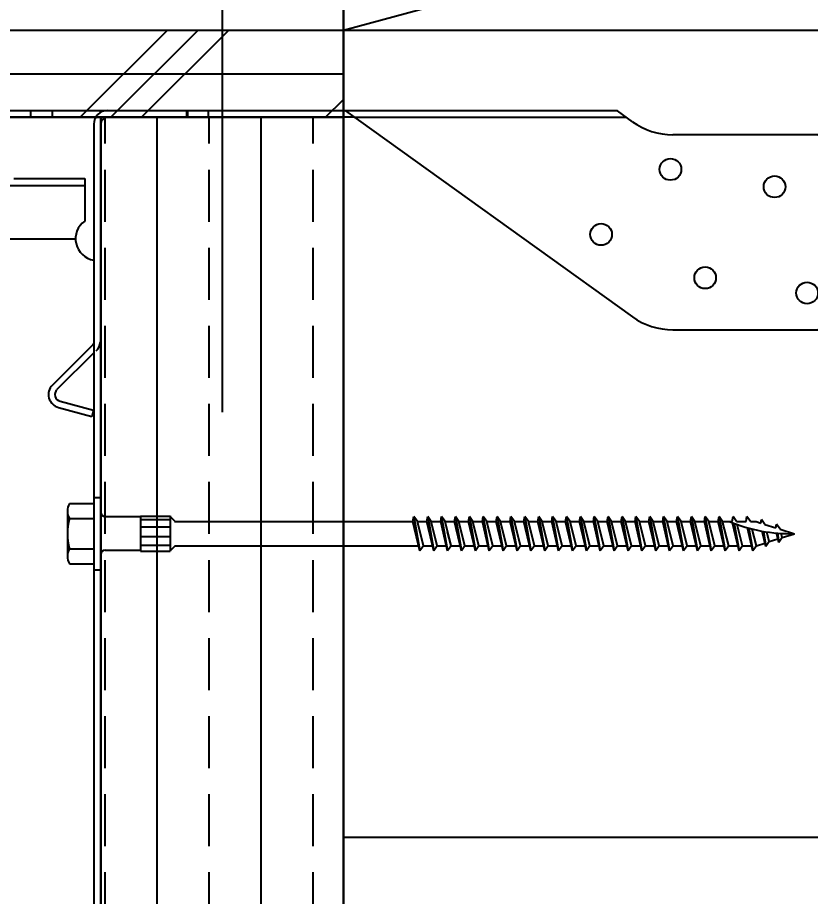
# Model space of a CAD drawing. Header units: inches. Extents: x -2661 to 42767, y -1222 to 9099.
# Drawn here: x -155.01 to -149.29, y 3470.14 to 3476.47 of the extents above; entities that cross this region are included whole.
import ezdxf
from ezdxf import colors
from ezdxf.entities.mleader import LeaderData, LeaderLine
from ezdxf.math import Vec2, Vec3

# ---------------------------------------------------------------- set-up
doc = ezdxf.new("R2010")
doc.units = ezdxf.units.IN
doc.header["$LTSCALE"] = 12
doc.header["$MEASUREMENT"] = 0
doc.linetypes.add('HIDDEN', pattern=[0.375, 0.25, -0.125])
doc.layers.get('0').update_dxf_attribs({"linetype": 'CONTINUOUS'})
for name, color, linetype in [('S-ANNO-NOTE', 4, 'CONTINUOUS'), ('S-FASTENERS', 2, 'CONTINUOUS'), ('S-NAIL', 2, 'CONTINUOUS'), ('S-SIMPSON', 2, 'CONTINUOUS'), ('S-WOOD', 3, 'CONTINUOUS')]:
    doc.layers.add(name, color=color, linetype=linetype)
doc.styles.add('Arial', font='arial.ttf', dxfattribs={"width": 0.85})

# ---------------------------------------------------------------- blocks, each defined once
blk = doc.blocks.new('*U1292')
at = {"color": 3}
blk.add_line((0.1953, 0.25), (-0.1953, 0.25), dxfattribs=at)
blk.add_line((0, 0.25), (0, -2.75))
blk = doc.blocks.new('IUS181-1188-r')
for p, q in [((0.05, 0.05), (0.625, 0.05)), ((0.05, 0), (0.625, 0)), ((0.625, 0.05), (0.625, 0)), ((-0.05, -0.05), (-0.05, -9.9644)), ((0, -0.05), (0, -9.893)), ((-0.625, -0.4408), (-0.1151, -0.4408)), ((-0.1151, -0.4408), (-0.1151, -0.7473)), ((-0.675, -0.4908), (-0.1151, -0.4908)), ((-0.875, -0.875), (-0.1814, -0.875))]:
    blk.add_line(p, q)
at = {"linetype": 'Continuous'}
for p, q in [((-0.0595, -1.6414), (-0.3478, -1.9298)), ((-0.05, -1.697), (-0.3153, -1.9623)), ((-0.2929, -2.046), (-0.0514, -2.1107)), ((-0.3048, -2.0904), (-0.0633, -2.1551)), ((-0.0514, -2.1107), (-0.0633, -2.1551))]:
    blk.add_line(p, q, dxfattribs=at)
for centre, radius, start, end in [((0.05, -0.05), 0.1, 90, 180), ((0.05, -0.05), 0.05, 90, 180), ((-0.0251, -0.875), 0.1562, 125.16969, 260.83192)]:
    blk.add_arc(centre, radius, start, end)
for centre, radius, start, end in [((-0.092, -1.6089), 0.046, 315, 335.92939), ((-0.1147, -1.6025), 0.1148, 315.16522, 351.56344), ((-0.28, -1.9977), 0.096, 135, 255), ((-0.28, -1.9977), 0.05, 135, 255)]:
    blk.add_arc(centre, radius, start, end, dxfattribs=at)
blk = doc.blocks.new('*U1291')
at = {"layer": 'S-WOOD'}
h = blk.add_hatch(dxfattribs=at)
h.set_pattern_fill('ANSI33', color=1, scale=3, angle=45, style=0)
h.set_pattern_definition([(90, (0.25, -8.375), (-0.75, 1e-16), []), (90, (0.625, -8), (-0.75, 1e-16), [0.375, -0.1875])])
h.paths.add_polyline_path([(1.75, -11.875), (0, -11.875), (0, 0), (1.75, 0)])
at = {"color": 4}
blk.add_lwpolyline([(0, 0), (1.75, 0), (1.75, -11.875), (0, -11.875)], close=True, dxfattribs=at)
blk.add_lwpolyline([(1.75, -11.875), (0, -11.875), (0, 0), (1.75, 0)], close=True)
blk = doc.blocks.new('*U514')
at = {"color": 0}
blk.add_line((0, 1.5), (5.5, 0), dxfattribs=at)
blk.add_lwpolyline([(0, 1.5), (0, 0), (5.5, 0), (5.5, 1.5)], close=True)
blk = doc.blocks.new('*U517')
at = {"color": 0}
blk.add_line((0, 1.5), (5.5, 0), dxfattribs=at)
blk.add_lwpolyline([(0, 1.5), (0, 0), (5.5, 0), (5.5, 1.5)], close=True)
blk = doc.blocks.new('H2A-l')
for p, q in [((-0.5156, 10.4375), (-0.7031, 10.25)), ((0.5156, 10.4375), (-0.5156, 10.4375)), ((0.7031, 10.25), (0.5156, 10.4375)), ((-0.7031, 10.25), (-0.7031, 9.2046)), ((0.7031, 9.2046), (0.7031, 10.25)), ((-0.7968, 8.9131), (-0.8741, 8.8054)), ((-0.8741, 6.845), (0.6094, 8.9131)), ((-0.8741, 8.8054), (-0.8741, 1.6321)), ((-0.8281, 6.9091), (-0.8281, 3.5284)), ((-0.8281, 5.8592), (-0.8741, 5.8592)), ((-0.8281, 5.7032), (-0.8741, 5.7032)), ((-0.8281, 4.7342), (-0.8741, 4.7342)), ((-0.8281, 4.5782), (-0.8741, 4.5782)), ((0.6094, 1.5244), (-0.8741, 3.5925)), ((-0.8741, 1.6321), (-0.7968, 1.5244)), ((-0.7031, 1.2329), (-0.7031, 0.1875)), ((0.7031, 0.1875), (0.7031, 1.2329)), ((-0.5156, 0), (-0.7031, 0.1875)), ((0.5156, 0), (0.7031, 0.1875)), ((-0.5156, 0), (0.5156, 0))]:
    blk.add_line(p, q)
at = {"linetype": 'HIDDEN'}
for p, q in [((-0.8281, 6.9091), (-0.8281, 8.8695)), ((-0.8281, 3.5284), (-0.8281, 1.568))]:
    blk.add_line(p, q, dxfattribs=at)
for centre in [(0.4375, 10.1719), (-0.3281, 9.9375), (0.3281, 9.4375), (-0.4531, 9.1875), (0.0156, 8.6875), (0.0156, 1.75), (-0.4531, 1.25), (0.3281, 1), (-0.3281, 0.5), (0.4375, 0.2656)]:
    blk.add_circle(centre, 0.078)
for centre, start, end in [((-1.2031, 9.2046), 324.34726, 0), ((0.2031, 9.2046), 324.34726, 0), ((-1.2031, 1.2329), 0, 35.65274), ((0.2031, 1.2329), 360, 35.65274)]:
    blk.add_arc(centre, 0.5, start, end)
blk = doc.blocks.new('SDS.25X5-f')
at = {"layer": 'S-SIMPSON'}
for p, q in [((-0.2165, 0.2244), (-0.2165, 0.05)), ((0.1624, 0.24), (-0.1624, 0.24)), ((-0.1083, 0.2244), (-0.1083, 0.05)), ((0.1083, 0.2244), (0.1083, 0.05)), ((0.2165, 0.2244), (0.2165, 0.05)), ((0.26, 0.05), (-0.26, 0.05)), ((-0.26, 0.05), (-0.26, 0)), ((0.26, 0), (-0.26, 0)), ((0.26, 0.05), (0.26, 0)), ((-0.1259, -0.286), (-0.1259, -0.5)), ((0.1259, -0.286), (-0.1259, -0.286)), ((-0.0823, -0.286), (-0.0823, -0.5)), ((-0.0192, -0.286), (-0.0192, -0.5)), ((0.0494, -0.286), (0.0494, -0.5)), ((0.1018, -0.286), (0.1018, -0.5)), ((0.1259, -0.286), (0.1259, -0.5)), ((0.1276, -0.5), (-0.1242, -0.5)), ((-0.087, -0.536), (-0.123, -0.5)), ((0.123, -0.5), (0.087, -0.536)), ((-0.087, -0.536), (-0.087, -2.2912)), ((0.087, -0.5316), (0.087, -2.25)), ((0.087, -0.5316), (0.087, -2.25)), ((-0.087, -0.5749), (-0.087, -2.2912)), ((0.087, -2.1816), (0.087, -2.25)), ((0.087, -2.1816), (0.087, -2.25)), ((-0.087, -2.2249), (-0.087, -2.2912)), ((-0.087, -2.2249), (-0.087, -2.2912)), ((-0.087, -2.2249), (-0.087, -2.2912))]:
    blk.add_line(p, q, dxfattribs=at)
at = {"layer": 'S-SIMPSON', "color": 1}
for p, q in [((-0.123, -2.2997), (0.087, -2.25)), ((-0.123, -2.2997), (0.087, -2.25)), ((-0.123, -2.2997), (0.087, -2.25)), ((0.123, -2.2563), (-0.123, -2.2997)), ((0.123, -2.2563), (-0.123, -2.2997)), ((0.123, -2.2563), (-0.123, -2.2997)), ((0.087, -2.25), (0.123, -2.2563)), ((0.087, -2.25), (0.123, -2.2563)), ((0.087, -2.25), (0.123, -2.2563)), ((0.087, -2.2816), (0.123, -2.2563)), ((0.087, -2.2816), (0.123, -2.2563)), ((0.087, -2.2816), (0.123, -2.2563)), ((-0.087, -2.3249), (-0.123, -2.2997)), ((-0.087, -2.3249), (-0.123, -2.2997)), ((-0.087, -2.3249), (-0.123, -2.2997)), ((-0.087, -2.3249), (0.087, -2.2816)), ((-0.087, -2.3249), (0.087, -2.2816)), ((-0.087, -2.3249), (0.087, -2.2816)), ((-0.087, -2.3249), (-0.087, -2.3912)), ((-0.087, -2.3249), (-0.087, -2.3912)), ((-0.087, -2.3249), (-0.087, -2.3912)), ((-0.087, -2.3249), (-0.087, -2.3912)), ((-0.087, -2.3249), (-0.087, -2.3912)), ((-0.087, -2.3249), (-0.087, -2.3912)), ((0.087, -2.2816), (0.087, -2.35)), ((0.087, -2.2816), (0.087, -2.35)), ((0.087, -2.2816), (0.087, -2.35)), ((0.087, -2.2816), (0.087, -2.35)), ((0.087, -2.2816), (0.087, -2.35)), ((0.087, -2.2816), (0.087, -2.35)), ((-0.123, -2.3997), (0.087, -2.35)), ((-0.123, -2.3997), (0.087, -2.35)), ((-0.123, -2.3997), (0.087, -2.35)), ((-0.123, -2.3997), (0.087, -2.35)), ((0.123, -2.3563), (-0.123, -2.3997)), ((0.123, -2.3563), (-0.123, -2.3997)), ((0.123, -2.3563), (-0.123, -2.3997)), ((0.123, -2.3563), (-0.123, -2.3997)), ((-0.087, -2.4249), (-0.123, -2.3997)), ((-0.087, -2.4249), (-0.123, -2.3997)), ((-0.087, -2.4249), (-0.123, -2.3997)), ((-0.087, -2.4249), (-0.123, -2.3997)), ((-0.087, -2.4249), (-0.123, -2.3997)), ((-0.087, -2.4249), (0.087, -2.3816)), ((-0.087, -2.4249), (0.087, -2.3816)), ((-0.087, -2.4249), (0.087, -2.3816)), ((-0.087, -2.4249), (0.087, -2.3816)), ((-0.087, -2.4249), (0, -2.4032)), ((0.087, -2.35), (0.123, -2.3563)), ((0.087, -2.35), (0.123, -2.3563)), ((0.087, -2.35), (0.123, -2.3563)), ((0.087, -2.35), (0.123, -2.3563)), ((0.087, -2.3816), (0.123, -2.3563)), ((0.087, -2.3816), (0.123, -2.3563)), ((0.087, -2.3816), (0.123, -2.3563)), ((0.087, -2.3816), (0.123, -2.3563)), ((0.087, -2.3816), (0.087, -2.45)), ((0.087, -2.3816), (0.087, -2.45)), ((0.087, -2.3816), (0.087, -2.45)), ((0.087, -2.3816), (0.087, -2.45)), ((0.087, -2.3816), (0.087, -2.45)), ((0.087, -2.3816), (0.087, -2.45)), ((0.087, -2.3816), (0.087, -2.45)), ((0.087, -2.3816), (0.087, -2.45)), ((0.087, -2.3816), (0.087, -2.45)), ((0.087, -2.3816), (0.087, -2.45)), ((-0.123, -2.4997), (0.087, -2.45)), ((-0.123, -2.4997), (0.087, -2.45)), ((-0.123, -2.4997), (0.087, -2.45)), ((-0.123, -2.4997), (0.087, -2.45)), ((-0.123, -2.4997), (0.087, -2.45)), ((-0.123, -2.4997), (0.087, -2.45)), ((-0.123, -2.4997), (0.087, -2.45)), ((-0.123, -2.4997), (0.087, -2.45)), ((0.123, -2.4563), (-0.123, -2.4997)), ((0.123, -2.4563), (-0.123, -2.4997)), ((0.123, -2.4563), (-0.123, -2.4997)), ((0.123, -2.4563), (-0.123, -2.4997)), ((0.123, -2.4563), (-0.123, -2.4997)), ((0.123, -2.4563), (-0.123, -2.4997)), ((0.123, -2.4563), (-0.123, -2.4997)), ((0.123, -2.4563), (-0.123, -2.4997)), ((0.123, -2.4563), (-0.123, -2.4997)), ((-0.087, -2.4249), (-0.087, -2.4912)), ((-0.087, -2.4249), (-0.087, -2.4912)), ((-0.087, -2.4249), (-0.087, -2.4912)), ((-0.087, -2.4249), (-0.087, -2.4912)), ((-0.087, -2.4249), (-0.087, -2.4912)), ((-0.087, -2.4249), (-0.087, -2.4912)), ((-0.087, -2.4249), (-0.087, -2.4912)), ((-0.087, -2.4249), (-0.087, -2.4912)), ((-0.087, -2.4249), (-0.087, -2.4912)), ((-0.087, -2.4249), (-0.087, -2.4912)), ((-0.087, -2.4249), (-0.087, -2.4912)), ((-0.087, -2.4249), (-0.087, -2.4912)), ((-0.087, -2.4912), (0.087, -2.45)), ((0.087, -2.45), (0.123, -2.4563)), ((0.087, -2.45), (0.123, -2.4563)), ((0.087, -2.45), (0.123, -2.4563)), ((0.087, -2.45), (0.123, -2.4563)), ((0.087, -2.45), (0.123, -2.4563)), ((0.087, -2.45), (0.123, -2.4563)), ((0.087, -2.45), (0.123, -2.4563)), ((0.087, -2.45), (0.123, -2.4563)), ((0.087, -2.45), (0.123, -2.4563)), ((0.087, -2.4816), (0.123, -2.4563)), ((0.087, -2.4816), (0.123, -2.4563)), ((0.087, -2.4816), (0.123, -2.4563)), ((0.087, -2.4816), (0.123, -2.4563)), ((0.087, -2.4816), (0.123, -2.4563)), ((0.087, -2.4816), (0.123, -2.4563)), ((0.087, -2.4816), (0.123, -2.4563)), ((0.087, -2.4816), (0.123, -2.4563)), ((0.087, -2.4816), (0.123, -2.4563)), ((-0.087, -2.5249), (-0.123, -2.4997)), ((-0.087, -2.5249), (-0.123, -2.4997)), ((-0.087, -2.5249), (-0.123, -2.4997)), ((-0.087, -2.5249), (-0.123, -2.4997)), ((-0.087, -2.5249), (-0.123, -2.4997)), ((-0.087, -2.5249), (-0.123, -2.4997)), ((-0.087, -2.5249), (-0.123, -2.4997)), ((-0.087, -2.5249), (-0.123, -2.4997)), ((-0.087, -2.5249), (-0.123, -2.4997)), ((-0.087, -2.5249), (-0.123, -2.4997)), ((-0.087, -2.5249), (-0.123, -2.4997)), ((-0.087, -2.5249), (-0.123, -2.4997)), ((-0.087, -2.5249), (-0.123, -2.4997)), ((-0.087, -2.5249), (0.087, -2.4816)), ((-0.087, -2.5249), (0.087, -2.4816)), ((-0.087, -2.5249), (0.087, -2.4816)), ((-0.087, -2.5249), (0.087, -2.4816)), ((-0.087, -2.5249), (0.087, -2.4816)), ((-0.087, -2.5249), (0.087, -2.4816)), ((-0.087, -2.5249), (0.087, -2.4816)), ((-0.087, -2.5249), (0.087, -2.4816)), ((-0.087, -2.5249), (0.087, -2.4816)), ((-0.087, -2.5249), (0.013, -2.5)), ((-0.087, -2.5249), (0.013, -2.5)), ((-0.087, -2.5249), (0.013, -2.5)), ((-0.087, -2.5249), (0, -2.5032)), ((-0.087, -2.5249), (-0.087, -2.5912)), ((-0.087, -2.5249), (-0.087, -2.5912)), ((-0.087, -2.5249), (-0.087, -2.5912)), ((-0.087, -2.5249), (-0.087, -2.5912)), ((-0.087, -2.5249), (-0.087, -2.5912)), ((-0.087, -2.5249), (-0.087, -2.5912)), ((-0.087, -2.5249), (-0.087, -2.5912)), ((-0.087, -2.5249), (-0.087, -2.5912)), ((-0.087, -2.5249), (-0.087, -2.5912)), ((-0.087, -2.5249), (-0.087, -2.5912)), ((-0.087, -2.5249), (-0.087, -2.5912)), ((0.087, -2.4816), (0.087, -2.55)), ((0.087, -2.4816), (0.087, -2.55)), ((0.087, -2.4816), (0.087, -2.55)), ((0.087, -2.4816), (0.087, -2.55)), ((0.087, -2.4816), (0.087, -2.55)), ((0.087, -2.4816), (0.087, -2.55)), ((0.087, -2.4816), (0.087, -2.55)), ((0.087, -2.4816), (0.087, -2.55)), ((0.087, -2.4816), (0.087, -2.55)), ((0.087, -2.4816), (0.087, -2.55)), ((0.087, -2.4816), (0.087, -2.55)), ((0.087, -2.4816), (0.087, -2.55)), ((0.087, -2.4816), (0.087, -2.55)), ((-0.123, -2.5997), (0.087, -2.55)), ((-0.123, -2.5997), (0.087, -2.55)), ((-0.123, -2.5997), (0.087, -2.55)), ((-0.123, -2.5997), (0.087, -2.55)), ((-0.123, -2.5997), (0.087, -2.55)), ((-0.123, -2.5997), (0.087, -2.55)), ((-0.123, -2.5997), (0.087, -2.55)), ((-0.123, -2.5997), (0.087, -2.55)), ((-0.123, -2.5997), (0.087, -2.55)), ((0.123, -2.5563), (-0.123, -2.5997)), ((0.123, -2.5563), (-0.123, -2.5997)), ((0.123, -2.5563), (-0.123, -2.5997)), ((0.123, -2.5563), (-0.123, -2.5997)), ((0.123, -2.5563), (-0.123, -2.5997)), ((0.123, -2.5563), (-0.123, -2.5997)), ((0.123, -2.5563), (-0.123, -2.5997)), ((0.123, -2.5563), (-0.123, -2.5997)), ((0.123, -2.5563), (-0.123, -2.5997)), ((-0.087, -2.6249), (0.087, -2.5816)), ((-0.087, -2.6249), (0.087, -2.5816)), ((-0.087, -2.6249), (0.087, -2.5816)), ((-0.087, -2.6249), (0.087, -2.5816)), ((-0.087, -2.6249), (0.087, -2.5816)), ((-0.087, -2.6249), (0.087, -2.5816)), ((-0.087, -2.6249), (0.087, -2.5816)), ((-0.087, -2.6249), (0.087, -2.5816)), ((-0.087, -2.6249), (0.087, -2.5816)), ((0.087, -2.55), (0.123, -2.5563)), ((0.087, -2.55), (0.123, -2.5563)), ((0.087, -2.55), (0.123, -2.5563)), ((0.087, -2.55), (0.123, -2.5563)), ((0.087, -2.55), (0.123, -2.5563)), ((0.087, -2.55), (0.123, -2.5563)), ((0.087, -2.55), (0.123, -2.5563)), ((0.087, -2.55), (0.123, -2.5563)), ((0.087, -2.55), (0.123, -2.5563)), ((0.087, -2.5816), (0.123, -2.5563)), ((0.087, -2.5816), (0.123, -2.5563)), ((0.087, -2.5816), (0.123, -2.5563)), ((0.087, -2.5816), (0.123, -2.5563)), ((0.087, -2.5816), (0.123, -2.5563)), ((0.087, -2.5816), (0.123, -2.5563)), ((0.087, -2.5816), (0.123, -2.5563)), ((0.087, -2.5816), (0.123, -2.5563)), ((0.087, -2.5816), (0.123, -2.5563)), ((0.087, -2.5816), (0.087, -2.65)), ((0.087, -2.5816), (0.087, -2.65)), ((0.087, -2.5816), (0.087, -2.65)), ((0.087, -2.5816), (0.087, -2.65)), ((0.087, -2.5816), (0.087, -2.65)), ((0.087, -2.5816), (0.087, -2.65)), ((0.087, -2.5816), (0.087, -2.65)), ((0.087, -2.5816), (0.087, -2.65)), ((0.087, -2.5816), (0.087, -2.65)), ((0.087, -2.5816), (0.087, -2.65)), ((0.087, -2.5816), (0.087, -2.65)), ((-0.087, -2.6249), (-0.123, -2.5997)), ((-0.087, -2.6249), (-0.123, -2.5997)), ((-0.087, -2.6249), (-0.123, -2.5997)), ((-0.087, -2.6249), (-0.123, -2.5997)), ((-0.087, -2.6249), (-0.123, -2.5997)), ((-0.087, -2.6249), (-0.123, -2.5997)), ((-0.087, -2.6249), (-0.123, -2.5997)), ((-0.087, -2.6249), (-0.123, -2.5997)), ((-0.087, -2.6249), (-0.123, -2.5997)), ((-0.123, -2.6997), (0.087, -2.65)), ((-0.123, -2.6997), (0.087, -2.65)), ((-0.123, -2.6997), (0.087, -2.65)), ((-0.123, -2.6997), (0.087, -2.65)), ((-0.123, -2.6997), (0.087, -2.65)), ((-0.123, -2.6997), (0.087, -2.65)), ((-0.123, -2.6997), (0.087, -2.65)), ((-0.123, -2.6997), (0.087, -2.65)), ((-0.123, -2.6997), (0.087, -2.65)), ((-0.123, -2.6997), (0.087, -2.65)), ((-0.123, -2.6997), (0.087, -2.65)), ((0.123, -2.6563), (-0.123, -2.6997)), ((0.123, -2.6563), (-0.123, -2.6997)), ((0.123, -2.6563), (-0.123, -2.6997)), ((0.123, -2.6563), (-0.123, -2.6997)), ((0.123, -2.6563), (-0.123, -2.6997)), ((0.123, -2.6563), (-0.123, -2.6997)), ((0.123, -2.6563), (-0.123, -2.6997)), ((0.123, -2.6563), (-0.123, -2.6997)), ((0.123, -2.6563), (-0.123, -2.6997)), ((0.123, -2.6563), (-0.123, -2.6997)), ((0.123, -2.6563), (-0.123, -2.6997)), ((-0.087, -2.6249), (-0.087, -2.6912)), ((-0.087, -2.6249), (-0.087, -2.6912)), ((-0.087, -2.6249), (-0.087, -2.6912)), ((-0.087, -2.6249), (-0.087, -2.6912)), ((-0.087, -2.6249), (-0.087, -2.6912)), ((-0.087, -2.6249), (-0.087, -2.6912)), ((-0.087, -2.6249), (-0.087, -2.6912)), ((-0.087, -2.6249), (-0.087, -2.6912)), ((-0.087, -2.6249), (-0.087, -2.6912)), ((-0.087, -2.6249), (-0.087, -2.6912)), ((-0.087, -2.6249), (-0.087, -2.6912)), ((0.087, -2.65), (0.123, -2.6563)), ((0.087, -2.65), (0.123, -2.6563)), ((0.087, -2.65), (0.123, -2.6563)), ((0.087, -2.65), (0.123, -2.6563)), ((0.087, -2.65), (0.123, -2.6563)), ((0.087, -2.65), (0.123, -2.6563)), ((0.087, -2.65), (0.123, -2.6563)), ((0.087, -2.65), (0.123, -2.6563)), ((0.087, -2.65), (0.123, -2.6563)), ((0.087, -2.65), (0.123, -2.6563)), ((0.087, -2.65), (0.123, -2.6563)), ((0.087, -2.6816), (0.123, -2.6563)), ((0.087, -2.6816), (0.123, -2.6563)), ((0.087, -2.6816), (0.123, -2.6563)), ((0.087, -2.6816), (0.123, -2.6563)), ((0.087, -2.6816), (0.123, -2.6563)), ((0.087, -2.6816), (0.123, -2.6563)), ((0.087, -2.6816), (0.123, -2.6563)), ((0.087, -2.6816), (0.123, -2.6563)), ((0.087, -2.6816), (0.123, -2.6563)), ((0.087, -2.6816), (0.123, -2.6563)), ((0.087, -2.6816), (0.123, -2.6563)), ((-0.087, -2.7249), (-0.123, -2.6997)), ((-0.087, -2.7249), (-0.123, -2.6997)), ((-0.087, -2.7249), (-0.123, -2.6997)), ((-0.087, -2.7249), (-0.123, -2.6997)), ((-0.087, -2.7249), (-0.123, -2.6997)), ((-0.087, -2.7249), (-0.123, -2.6997)), ((-0.087, -2.7249), (-0.123, -2.6997)), ((-0.087, -2.7249), (-0.123, -2.6997)), ((-0.087, -2.7249), (-0.123, -2.6997)), ((-0.087, -2.7249), (-0.123, -2.6997)), ((-0.087, -2.7249), (-0.123, -2.6997)), ((-0.087, -2.7249), (-0.123, -2.6997)), ((-0.087, -2.7249), (-0.123, -2.6997)), ((-0.087, -2.7249), (0.087, -2.6816)), ((-0.087, -2.7249), (0.087, -2.6816)), ((-0.087, -2.7249), (0.087, -2.6816)), ((-0.087, -2.7249), (0.087, -2.6816)), ((-0.087, -2.7249), (0.087, -2.6816)), ((-0.087, -2.7249), (0.087, -2.6816)), ((-0.087, -2.7249), (0.087, -2.6816)), ((-0.087, -2.7249), (0.087, -2.6816)), ((-0.087, -2.7249), (0.087, -2.6816)), ((-0.087, -2.7249), (0.087, -2.6816)), ((-0.087, -2.7249), (0.087, -2.6816)), ((-0.087, -2.7249), (0, -2.7032)), ((-0.087, -2.7249), (0, -2.7032)), ((0.087, -2.6816), (0.087, -2.75)), ((0.087, -2.6816), (0.087, -2.75)), ((0.087, -2.6816), (0.087, -2.75)), ((0.087, -2.6816), (0.087, -2.75)), ((0.087, -2.6816), (0.087, -2.75)), ((0.087, -2.6816), (0.087, -2.75)), ((0.087, -2.6816), (0.087, -2.75)), ((0.087, -2.6816), (0.087, -2.75)), ((-0.123, -2.7997), (0.087, -2.75)), ((-0.123, -2.7997), (0.087, -2.75)), ((-0.123, -2.7997), (0.087, -2.75)), ((-0.123, -2.7997), (0.087, -2.75)), ((-0.123, -2.7997), (0.087, -2.75)), ((-0.123, -2.7997), (0.087, -2.75)), ((-0.123, -2.7997), (0.087, -2.75)), ((-0.123, -2.7997), (0.087, -2.75)), ((0.123, -2.7563), (-0.123, -2.7997)), ((0.123, -2.7563), (-0.123, -2.7997)), ((0.123, -2.7563), (-0.123, -2.7997)), ((0.123, -2.7563), (-0.123, -2.7997)), ((0.123, -2.7563), (-0.123, -2.7997)), ((0.123, -2.7563), (-0.123, -2.7997)), ((0.123, -2.7563), (-0.123, -2.7997)), ((0.123, -2.7563), (-0.123, -2.7997)), ((0.123, -2.7563), (-0.123, -2.7997)), ((-0.087, -2.7249), (-0.087, -2.7912)), ((-0.087, -2.7249), (-0.087, -2.7912)), ((-0.087, -2.7249), (-0.087, -2.7912)), ((-0.087, -2.7249), (-0.087, -2.7912)), ((-0.087, -2.7249), (-0.087, -2.7912)), ((-0.087, -2.7249), (-0.087, -2.7912)), ((-0.087, -2.7249), (-0.087, -2.7912)), ((-0.087, -2.7249), (-0.087, -2.7912)), ((-0.087, -2.7249), (-0.087, -2.7912)), ((-0.087, -2.7249), (-0.087, -2.7912)), ((-0.087, -2.7912), (0.087, -2.75)), ((-0.087, -2.8249), (0.087, -2.7816)), ((-0.087, -2.8249), (0.087, -2.7816)), ((-0.087, -2.8249), (0.087, -2.7816)), ((-0.087, -2.8249), (0.087, -2.7816)), ((-0.087, -2.8249), (0.087, -2.7816)), ((-0.087, -2.8249), (0.087, -2.7816)), ((-0.087, -2.8249), (0.087, -2.7816)), ((-0.087, -2.8249), (0.087, -2.7816)), ((-0.087, -2.8249), (0.087, -2.7816)), ((0.087, -2.75), (0.123, -2.7563)), ((0.087, -2.75), (0.123, -2.7563)), ((0.087, -2.75), (0.123, -2.7563)), ((0.087, -2.75), (0.123, -2.7563)), ((0.087, -2.75), (0.123, -2.7563)), ((0.087, -2.75), (0.123, -2.7563)), ((0.087, -2.75), (0.123, -2.7563)), ((0.087, -2.75), (0.123, -2.7563)), ((0.087, -2.75), (0.123, -2.7563)), ((0.087, -2.7816), (0.123, -2.7563)), ((0.087, -2.7816), (0.123, -2.7563)), ((0.087, -2.7816), (0.123, -2.7563)), ((0.087, -2.7816), (0.123, -2.7563)), ((0.087, -2.7816), (0.123, -2.7563)), ((0.087, -2.7816), (0.123, -2.7563)), ((0.087, -2.7816), (0.123, -2.7563)), ((0.087, -2.7816), (0.123, -2.7563)), ((0.087, -2.7816), (0.123, -2.7563)), ((0.087, -2.7816), (0.087, -2.85)), ((0.087, -2.7816), (0.087, -2.85)), ((0.087, -2.7816), (0.087, -2.85)), ((0.087, -2.7816), (0.087, -2.85)), ((0.087, -2.7816), (0.087, -2.85)), ((0.087, -2.7816), (0.087, -2.85)), ((0.087, -2.7816), (0.087, -2.85)), ((0.087, -2.7816), (0.087, -2.85)), ((0.087, -2.7816), (0.087, -2.85)), ((-0.087, -2.8249), (-0.123, -2.7997)), ((-0.087, -2.8249), (-0.123, -2.7997)), ((-0.087, -2.8249), (-0.123, -2.7997)), ((-0.087, -2.8249), (-0.123, -2.7997)), ((-0.087, -2.8249), (-0.123, -2.7997)), ((-0.087, -2.8249), (-0.123, -2.7997)), ((-0.087, -2.8249), (-0.123, -2.7997)), ((-0.087, -2.8249), (-0.123, -2.7997)), ((-0.087, -2.8249), (-0.123, -2.7997)), ((-0.087, -2.8249), (-0.123, -2.7997)), ((-0.087, -2.8249), (0, -2.8032)), ((-0.087, -2.8249), (-0.087, -2.8912)), ((-0.087, -2.8249), (-0.087, -2.8912)), ((-0.087, -2.8249), (-0.087, -2.8912)), ((-0.087, -2.8249), (-0.087, -2.8912)), ((-0.087, -2.8249), (-0.087, -2.8912)), ((-0.087, -2.8249), (-0.087, -2.8912)), ((-0.087, -2.8249), (-0.087, -2.8912)), ((-0.087, -2.8249), (-0.087, -2.8912)), ((-0.123, -2.8997), (0.087, -2.85)), ((-0.123, -2.8997), (0.087, -2.85)), ((-0.123, -2.8997), (0.087, -2.85)), ((-0.123, -2.8997), (0.087, -2.85)), ((-0.123, -2.8997), (0.087, -2.85)), ((-0.123, -2.8997), (0.087, -2.85)), ((0.123, -2.8563), (-0.123, -2.8997)), ((0.123, -2.8563), (-0.123, -2.8997)), ((0.123, -2.8563), (-0.123, -2.8997)), ((0.123, -2.8563), (-0.123, -2.8997)), ((0.123, -2.8563), (-0.123, -2.8997)), ((0.123, -2.8563), (-0.123, -2.8997)), ((-0.087, -2.9249), (-0.123, -2.8997)), ((-0.087, -2.9249), (-0.123, -2.8997)), ((-0.087, -2.9249), (-0.123, -2.8997)), ((-0.087, -2.9249), (-0.123, -2.8997)), ((-0.087, -2.9249), (-0.123, -2.8997)), ((-0.087, -2.9249), (-0.123, -2.8997)), ((-0.087, -2.9249), (0.087, -2.8816)), ((-0.087, -2.9249), (0.087, -2.8816)), ((-0.087, -2.9249), (0.087, -2.8816)), ((-0.087, -2.9249), (0.087, -2.8816)), ((-0.087, -2.9249), (0.087, -2.8816)), ((-0.087, -2.9249), (0.087, -2.8816)), ((0.087, -2.85), (0.123, -2.8563)), ((0.087, -2.85), (0.123, -2.8563)), ((0.087, -2.85), (0.123, -2.8563)), ((0.087, -2.85), (0.123, -2.8563)), ((0.087, -2.85), (0.123, -2.8563)), ((0.087, -2.85), (0.123, -2.8563)), ((0.087, -2.8816), (0.123, -2.8563)), ((0.087, -2.8816), (0.123, -2.8563)), ((0.087, -2.8816), (0.123, -2.8563)), ((0.087, -2.8816), (0.123, -2.8563)), ((0.087, -2.8816), (0.123, -2.8563)), ((0.087, -2.8816), (0.123, -2.8563)), ((0.087, -2.8816), (0.087, -2.95)), ((0.087, -2.8816), (0.087, -2.95)), ((0.087, -2.8816), (0.087, -2.95)), ((0.087, -2.8816), (0.087, -2.95)), ((0.087, -2.8816), (0.087, -2.95)), ((0.087, -2.8816), (0.087, -2.95)), ((0.087, -2.8816), (0.087, -2.95)), ((-0.123, -2.9997), (0.087, -2.95)), ((-0.123, -2.9997), (0.087, -2.95)), ((-0.123, -2.9997), (0.087, -2.95)), ((-0.123, -2.9997), (0.087, -2.95)), ((-0.123, -2.9997), (0.087, -2.95)), ((-0.123, -2.9997), (0.087, -2.95)), ((-0.123, -2.9997), (0.087, -2.95)), ((0.123, -2.9563), (-0.123, -2.9997)), ((0.123, -2.9563), (-0.123, -2.9997)), ((0.123, -2.9563), (-0.123, -2.9997)), ((0.123, -2.9563), (-0.123, -2.9997)), ((0.123, -2.9563), (-0.123, -2.9997)), ((0.123, -2.9563), (-0.123, -2.9997)), ((0.123, -2.9563), (-0.123, -2.9997)), ((-0.087, -2.9249), (-0.087, -2.9912)), ((-0.087, -2.9249), (-0.087, -2.9912)), ((-0.087, -2.9249), (-0.087, -2.9912)), ((-0.087, -2.9249), (-0.087, -2.9912)), ((-0.087, -2.9249), (-0.087, -2.9912)), ((-0.087, -2.9249), (-0.087, -2.9912)), ((-0.087, -2.9249), (-0.087, -2.9912)), ((0.087, -2.95), (0.123, -2.9563)), ((0.087, -2.95), (0.123, -2.9563)), ((0.087, -2.95), (0.123, -2.9563)), ((0.087, -2.95), (0.123, -2.9563)), ((0.087, -2.95), (0.123, -2.9563)), ((0.087, -2.95), (0.123, -2.9563)), ((0.087, -2.95), (0.123, -2.9563)), ((0.087, -2.9816), (0.123, -2.9563)), ((0.087, -2.9816), (0.123, -2.9563)), ((0.087, -2.9816), (0.123, -2.9563)), ((0.087, -2.9816), (0.123, -2.9563)), ((0.087, -2.9816), (0.123, -2.9563)), ((0.087, -2.9816), (0.123, -2.9563)), ((0.087, -2.9816), (0.123, -2.9563)), ((-0.087, -3.0249), (-0.123, -2.9997)), ((-0.087, -3.0249), (-0.123, -2.9997)), ((-0.087, -3.0249), (-0.123, -2.9997)), ((-0.087, -3.0249), (-0.123, -2.9997)), ((-0.087, -3.0249), (-0.123, -2.9997)), ((-0.087, -3.0249), (-0.123, -2.9997)), ((-0.087, -3.0249), (-0.123, -2.9997)), ((-0.087, -3.0249), (-0.123, -2.9997)), ((-0.087, -3.0249), (0.087, -2.9816)), ((-0.087, -3.0249), (0.087, -2.9816)), ((-0.087, -3.0249), (0.087, -2.9816)), ((-0.087, -3.0249), (0.087, -2.9816)), ((-0.087, -3.0249), (0.087, -2.9816)), ((-0.087, -3.0249), (0.087, -2.9816)), ((-0.087, -3.0249), (0.087, -2.9816)), ((-0.087, -3.0249), (0, -3.0032)), ((-0.087, -3.0249), (-0.087, -3.0912)), ((-0.087, -3.0249), (-0.087, -3.0912)), ((-0.087, -3.0249), (-0.087, -3.0912)), ((-0.087, -3.0249), (-0.087, -3.0912)), ((-0.087, -3.0249), (-0.087, -3.0912)), ((-0.087, -3.0249), (-0.087, -3.0912)), ((-0.087, -3.0249), (-0.087, -3.0912)), ((-0.087, -3.0249), (-0.087, -3.0912)), ((0.087, -2.9816), (0.087, -3.05)), ((0.087, -2.9816), (0.087, -3.05)), ((0.087, -2.9816), (0.087, -3.05)), ((0.087, -2.9816), (0.087, -3.05)), ((0.087, -2.9816), (0.087, -3.05)), ((0.087, -2.9816), (0.087, -3.05)), ((0.087, -2.9816), (0.087, -3.05)), ((0.087, -2.9816), (0.087, -3.05)), ((0.087, -2.9816), (0.087, -3.05)), ((0.087, -2.9816), (0.087, -3.05)), ((0.087, -2.9816), (0.087, -3.05)), ((0.087, -2.9816), (0.087, -3.05)), ((0.087, -2.9816), (0.087, -3.05)), ((0.087, -2.9816), (0.087, -3.05)), ((-0.123, -3.0997), (0.087, -3.05)), ((-0.123, -3.0997), (0.087, -3.05)), ((-0.123, -3.0997), (0.087, -3.05)), ((-0.123, -3.0997), (0.087, -3.05)), ((-0.123, -3.0997), (0.087, -3.05)), ((-0.123, -3.0997), (0.087, -3.05)), ((0.123, -3.0563), (-0.123, -3.0997)), ((0.123, -3.0563), (-0.123, -3.0997)), ((0.123, -3.0563), (-0.123, -3.0997)), ((0.123, -3.0563), (-0.123, -3.0997)), ((0.123, -3.0563), (-0.123, -3.0997)), ((0.123, -3.0563), (-0.123, -3.0997)), ((-0.087, -3.1249), (-0.123, -3.0997)), ((-0.087, -3.1249), (-0.123, -3.0997)), ((-0.087, -3.1249), (-0.123, -3.0997)), ((-0.087, -3.1249), (-0.123, -3.0997)), ((-0.087, -3.1249), (-0.123, -3.0997)), ((-0.087, -3.1249), (-0.123, -3.0997)), ((-0.087, -3.1249), (-0.123, -3.0997)), ((-0.087, -3.1249), (0.087, -3.0816)), ((-0.087, -3.1249), (0.087, -3.0816)), ((-0.087, -3.1249), (0.087, -3.0816)), ((-0.087, -3.1249), (0.087, -3.0816)), ((-0.087, -3.1249), (0.087, -3.0816)), ((-0.087, -3.1249), (0.087, -3.0816)), ((0.087, -3.05), (0.123, -3.0563)), ((0.087, -3.05), (0.123, -3.0563)), ((0.087, -3.05), (0.123, -3.0563)), ((0.087, -3.05), (0.123, -3.0563)), ((0.087, -3.05), (0.123, -3.0563)), ((0.087, -3.05), (0.123, -3.0563)), ((0.087, -3.0816), (0.123, -3.0563)), ((0.087, -3.0816), (0.123, -3.0563)), ((0.087, -3.0816), (0.123, -3.0563)), ((0.087, -3.0816), (0.123, -3.0563)), ((0.087, -3.0816), (0.123, -3.0563)), ((0.087, -3.0816), (0.123, -3.0563)), ((0.087, -3.0816), (0.087, -3.15)), ((0.087, -3.0816), (0.087, -3.15)), ((0.087, -3.0816), (0.087, -3.15)), ((0.087, -3.0816), (0.087, -3.15)), ((0.087, -3.0816), (0.087, -3.15)), ((0.087, -3.0816), (0.087, -3.15)), ((0.087, -3.0816), (0.087, -3.15)), ((-0.123, -3.1997), (0.087, -3.15)), ((-0.123, -3.1997), (0.087, -3.15)), ((-0.123, -3.1997), (0.087, -3.15)), ((0.123, -3.1563), (-0.123, -3.1997)), ((0.123, -3.1563), (-0.123, -3.1997)), ((0.123, -3.1563), (-0.123, -3.1997)), ((-0.087, -3.1249), (0, -3.1032)), ((-0.087, -3.1249), (-0.087, -3.1912)), ((-0.087, -3.1249), (-0.087, -3.1912)), ((-0.087, -3.1249), (-0.087, -3.1912)), ((-0.087, -3.1249), (-0.087, -3.1912)), ((-0.087, -3.1249), (-0.087, -3.1912)), ((-0.087, -3.1249), (-0.087, -3.1912)), ((-0.087, -3.1249), (-0.087, -3.1912)), ((0.087, -3.15), (0.123, -3.1563)), ((0.087, -3.15), (0.123, -3.1563)), ((0.087, -3.15), (0.123, -3.1563)), ((0.087, -3.1816), (0.123, -3.1563)), ((0.087, -3.1816), (0.123, -3.1563)), ((0.087, -3.1816), (0.123, -3.1563)), ((-0.087, -3.2249), (-0.123, -3.1997)), ((-0.087, -3.2249), (-0.123, -3.1997)), ((-0.087, -3.2249), (-0.123, -3.1997)), ((-0.087, -3.2249), (0.087, -3.1816)), ((-0.087, -3.2249), (0.087, -3.1816)), ((-0.087, -3.2249), (0.087, -3.1816)), ((-0.087, -3.2249), (-0.087, -3.2912)), ((-0.087, -3.2249), (-0.087, -3.2912)), ((-0.087, -3.2249), (-0.087, -3.2912)), ((-0.087, -3.2249), (-0.087, -3.2912)), ((-0.087, -3.2249), (-0.087, -3.2912)), ((0.087, -3.1816), (0.087, -3.25)), ((0.087, -3.1816), (0.087, -3.25)), ((0.087, -3.1816), (0.087, -3.25)), ((0.087, -3.1816), (0.087, -3.25)), ((0.087, -3.1816), (0.087, -3.25)), ((-0.123, -3.2997), (0.087, -3.25)), ((-0.123, -3.2997), (0.087, -3.25)), ((-0.123, -3.2997), (0.087, -3.25)), ((0.123, -3.2563), (-0.123, -3.2997)), ((0.123, -3.2563), (-0.123, -3.2997)), ((0.123, -3.2563), (-0.123, -3.2997)), ((-0.087, -3.3249), (0.087, -3.2816)), ((-0.087, -3.3249), (0.087, -3.2816)), ((-0.087, -3.3249), (0.087, -3.2816)), ((0.087, -3.25), (0.123, -3.2563)), ((0.087, -3.25), (0.123, -3.2563)), ((0.087, -3.25), (0.123, -3.2563)), ((0.087, -3.2816), (0.123, -3.2563)), ((0.087, -3.2816), (0.123, -3.2563)), ((0.087, -3.2816), (0.123, -3.2563)), ((0.087, -3.2816), (0.087, -3.35)), ((0.087, -3.2816), (0.087, -3.35)), ((0.087, -3.2816), (0.087, -3.35)), ((0.087, -3.2816), (0.087, -3.35)), ((0.087, -3.2816), (0.087, -3.35)), ((0.087, -3.2816), (0.087, -3.35)), ((0.087, -3.2816), (0.087, -3.35)), ((0.087, -3.2816), (0.087, -3.35)), ((-0.087, -3.3249), (-0.123, -3.2997)), ((-0.087, -3.3249), (-0.123, -3.2997)), ((-0.087, -3.3249), (-0.123, -3.2997)), ((-0.123, -3.3997), (0.087, -3.35)), ((-0.123, -3.3997), (0.087, -3.35)), ((-0.123, -3.3997), (0.087, -3.35)), ((-0.123, -3.3997), (0.087, -3.35)), ((-0.087, -3.3249), (-0.087, -3.3912)), ((-0.087, -3.3249), (-0.087, -3.3912)), ((-0.087, -3.3249), (-0.087, -3.3912)), ((-0.087, -3.3249), (-0.087, -3.3912)), ((-0.087, -3.3249), (-0.087, -3.3912)), ((-0.087, -3.3249), (-0.087, -3.3912)), ((-0.087, -3.3249), (-0.087, -3.3912)), ((-0.087, -3.3249), (-0.087, -3.3912)), ((0.087, -3.35), (0.123, -3.3563)), ((0.087, -3.35), (0.123, -3.3563)), ((0.087, -3.35), (0.123, -3.3563)), ((0.087, -3.35), (0.123, -3.3563)), ((0.123, -3.3563), (-0.123, -3.3997)), ((0.123, -3.3563), (-0.123, -3.3997)), ((0.123, -3.3563), (-0.123, -3.3997)), ((0.123, -3.3563), (-0.123, -3.3997)), ((-0.087, -3.4249), (-0.123, -3.3997)), ((-0.087, -3.4249), (-0.123, -3.3997)), ((-0.087, -3.4249), (-0.123, -3.3997)), ((-0.087, -3.4249), (-0.123, -3.3997)), ((-0.087, -3.4249), (0.087, -3.3816)), ((-0.087, -3.4249), (0.087, -3.3816)), ((-0.087, -3.4249), (0.087, -3.3816)), ((-0.087, -3.4249), (0.087, -3.3816)), ((0.087, -3.3816), (0.123, -3.3563)), ((0.087, -3.3816), (0.123, -3.3563)), ((0.087, -3.3816), (0.123, -3.3563)), ((0.087, -3.3816), (0.123, -3.3563)), ((0.087, -3.3816), (0.087, -3.45)), ((0.087, -3.3816), (0.087, -3.45)), ((0.087, -3.3816), (0.087, -3.45)), ((0.087, -3.3816), (0.087, -3.45)), ((0.087, -3.3816), (0.087, -3.45)), ((0.087, -3.3816), (0.087, -3.45)), ((-0.123, -3.4997), (0.087, -3.45)), ((-0.123, -3.4997), (0.087, -3.45)), ((-0.123, -3.4997), (0.087, -3.45)), ((-0.123, -3.4997), (0.087, -3.45)), ((0.123, -3.4563), (-0.123, -3.4997)), ((0.123, -3.4563), (-0.123, -3.4997)), ((0.123, -3.4563), (-0.123, -3.4997)), ((0.123, -3.4563), (-0.123, -3.4997)), ((-0.087, -3.4249), (-0.087, -3.4912)), ((-0.087, -3.4249), (-0.087, -3.4912)), ((-0.087, -3.4249), (-0.087, -3.4912)), ((-0.087, -3.4249), (-0.087, -3.4912)), ((-0.087, -3.4249), (-0.087, -3.4912)), ((-0.087, -3.4249), (-0.087, -3.4912)), ((-0.087, -3.5249), (0.087, -3.4816)), ((-0.087, -3.5249), (0.087, -3.4816)), ((-0.087, -3.5249), (0.087, -3.4816)), ((-0.087, -3.5249), (0.087, -3.4816)), ((0.087, -3.45), (0.123, -3.4563)), ((0.087, -3.45), (0.123, -3.4563)), ((0.087, -3.45), (0.123, -3.4563)), ((0.087, -3.45), (0.123, -3.4563)), ((0.087, -3.4816), (0.123, -3.4563)), ((0.087, -3.4816), (0.123, -3.4563)), ((0.087, -3.4816), (0.123, -3.4563)), ((0.087, -3.4816), (0.123, -3.4563)), ((0.087, -3.4816), (0.087, -3.55)), ((0.087, -3.4816), (0.087, -3.55)), ((0.087, -3.4816), (0.087, -3.55)), ((0.087, -3.4816), (0.087, -3.55)), ((0.087, -3.4816), (0.087, -3.55)), ((0.087, -3.4816), (0.087, -3.55)), ((0.087, -3.4816), (0.087, -3.55)), ((-0.087, -3.5249), (-0.123, -3.4997)), ((-0.087, -3.5249), (-0.123, -3.4997)), ((-0.087, -3.5249), (-0.123, -3.4997)), ((-0.087, -3.5249), (-0.123, -3.4997)), ((-0.087, -3.5249), (-0.123, -3.4997)), ((-0.087, -3.5249), (0, -3.5032)), ((-0.087, -3.5249), (-0.087, -3.5912)), ((-0.087, -3.5249), (-0.087, -3.5912)), ((-0.087, -3.5249), (-0.087, -3.5912)), ((-0.087, -3.5249), (-0.087, -3.5912)), ((-0.087, -3.5249), (-0.087, -3.5912)), ((-0.087, -3.5249), (-0.087, -3.5912)), ((-0.087, -3.5249), (-0.087, -3.5912)), ((-0.123, -3.5997), (0.087, -3.55)), ((-0.123, -3.5997), (0.087, -3.55)), ((-0.123, -3.5997), (0.087, -3.55)), ((-0.123, -3.5997), (0.087, -3.55)), ((0.123, -3.5563), (-0.123, -3.5997)), ((0.123, -3.5563), (-0.123, -3.5997)), ((0.123, -3.5563), (-0.123, -3.5997)), ((0.123, -3.5563), (-0.123, -3.5997)), ((-0.087, -3.6249), (-0.123, -3.5997)), ((-0.087, -3.6249), (-0.123, -3.5997)), ((-0.087, -3.6249), (-0.123, -3.5997)), ((-0.087, -3.6249), (-0.123, -3.5997)), ((-0.087, -3.6249), (0.087, -3.5816)), ((-0.087, -3.6249), (0.087, -3.5816)), ((-0.087, -3.6249), (0.087, -3.5816)), ((-0.087, -3.6249), (0.087, -3.5816)), ((0.087, -3.55), (0.123, -3.5563)), ((0.087, -3.55), (0.123, -3.5563)), ((0.087, -3.55), (0.123, -3.5563)), ((0.087, -3.55), (0.123, -3.5563)), ((0.087, -3.5816), (0.123, -3.5563)), ((0.087, -3.5816), (0.123, -3.5563)), ((0.087, -3.5816), (0.123, -3.5563)), ((0.087, -3.5816), (0.123, -3.5563)), ((0.087, -3.5816), (0.087, -3.65)), ((0.087, -3.5816), (0.087, -3.65)), ((0.087, -3.5816), (0.087, -3.65)), ((0.087, -3.5816), (0.087, -3.65)), ((0.087, -3.5816), (0.087, -3.65)), ((0.087, -3.5816), (0.087, -3.65)), ((0.087, -3.5816), (0.087, -3.65)), ((-0.123, -3.6997), (0.087, -3.65)), ((-0.123, -3.6997), (0.087, -3.65)), ((-0.123, -3.6997), (0.087, -3.65)), ((-0.123, -3.6997), (0.087, -3.65)), ((-0.123, -3.6997), (0.087, -3.65)), ((0.123, -3.6563), (-0.123, -3.6997)), ((0.123, -3.6563), (-0.123, -3.6997)), ((0.123, -3.6563), (-0.123, -3.6997)), ((0.123, -3.6563), (-0.123, -3.6997)), ((0.123, -3.6563), (-0.123, -3.6997)), ((-0.087, -3.6249), (-0.087, -3.6912)), ((-0.087, -3.6249), (-0.087, -3.6912)), ((-0.087, -3.6249), (-0.087, -3.6912)), ((-0.087, -3.6249), (-0.087, -3.6912)), ((-0.087, -3.6249), (-0.087, -3.6912)), ((-0.087, -3.6249), (-0.087, -3.6912)), ((-0.087, -3.6249), (-0.087, -3.6912)), ((0.087, -3.65), (0.123, -3.6563)), ((0.087, -3.65), (0.123, -3.6563)), ((0.087, -3.65), (0.123, -3.6563)), ((0.087, -3.65), (0.123, -3.6563)), ((0.087, -3.65), (0.123, -3.6563)), ((0.087, -3.6816), (0.123, -3.6563)), ((0.087, -3.6816), (0.123, -3.6563)), ((0.087, -3.6816), (0.123, -3.6563)), ((0.087, -3.6816), (0.123, -3.6563)), ((0.087, -3.6816), (0.123, -3.6563)), ((-0.087, -3.7249), (-0.123, -3.6997)), ((-0.087, -3.7249), (-0.123, -3.6997)), ((-0.087, -3.7249), (-0.123, -3.6997)), ((-0.087, -3.7249), (-0.123, -3.6997)), ((-0.087, -3.7249), (-0.123, -3.6997)), ((-0.087, -3.7249), (0.087, -3.6816)), ((-0.087, -3.7249), (0.087, -3.6816)), ((-0.087, -3.7249), (0.087, -3.6816)), ((-0.087, -3.7249), (0.087, -3.6816)), ((-0.087, -3.7249), (0.087, -3.6816)), ((-0.087, -3.7249), (-0.087, -3.7912)), ((-0.087, -3.7249), (-0.087, -3.7912)), ((-0.087, -3.7249), (-0.087, -3.7912)), ((-0.087, -3.7249), (-0.087, -3.7912)), ((0.087, -3.6816), (0.087, -3.75)), ((0.087, -3.6816), (0.087, -3.75)), ((0.087, -3.6816), (0.087, -3.75)), ((0.087, -3.6816), (0.087, -3.75)), ((-0.123, -3.7997), (0.087, -3.75)), ((-0.123, -3.7997), (0.087, -3.75)), ((-0.123, -3.7997), (0.087, -3.75)), ((-0.123, -3.7997), (0.087, -3.75)), ((0.123, -3.7563), (-0.123, -3.7997)), ((0.123, -3.7563), (-0.123, -3.7997)), ((0.123, -3.7563), (-0.123, -3.7997)), ((0.123, -3.7563), (-0.123, -3.7997)), ((-0.087, -3.8249), (0.087, -3.7816)), ((-0.087, -3.8249), (0.087, -3.7816)), ((-0.087, -3.8249), (0.087, -3.7816)), ((-0.087, -3.8249), (0.087, -3.7816)), ((0.087, -3.75), (0.123, -3.7563)), ((0.087, -3.75), (0.123, -3.7563)), ((0.087, -3.75), (0.123, -3.7563)), ((0.087, -3.75), (0.123, -3.7563)), ((0.087, -3.7816), (0.123, -3.7563)), ((0.087, -3.7816), (0.123, -3.7563)), ((0.087, -3.7816), (0.123, -3.7563)), ((0.087, -3.7816), (0.123, -3.7563)), ((0.087, -3.7816), (0.087, -3.85)), ((0.087, -3.7816), (0.087, -3.85)), ((0.087, -3.7816), (0.087, -3.85)), ((0.087, -3.7816), (0.087, -3.85)), ((0.087, -3.7816), (0.087, -3.85)), ((0.087, -3.7816), (0.087, -3.85)), ((-0.087, -3.8249), (-0.123, -3.7997)), ((-0.087, -3.8249), (-0.123, -3.7997)), ((-0.087, -3.8249), (-0.123, -3.7997)), ((-0.087, -3.8249), (-0.123, -3.7997)), ((-0.123, -3.8997), (0.087, -3.85)), ((-0.123, -3.8997), (0.087, -3.85)), ((-0.123, -3.8997), (0.087, -3.85)), ((-0.123, -3.8997), (0.087, -3.85)), ((0.123, -3.8563), (-0.123, -3.8997)), ((0.123, -3.8563), (-0.123, -3.8997)), ((0.123, -3.8563), (-0.123, -3.8997)), ((0.123, -3.8563), (-0.123, -3.8997)), ((-0.087, -3.8249), (-0.087, -3.8912)), ((-0.087, -3.8249), (-0.087, -3.8912)), ((-0.087, -3.8249), (-0.087, -3.8912)), ((-0.087, -3.8249), (-0.087, -3.8912)), ((-0.087, -3.8249), (-0.087, -3.8912)), ((-0.087, -3.8249), (-0.087, -3.8912)), ((0.087, -3.85), (0.123, -3.8563)), ((0.087, -3.85), (0.123, -3.8563)), ((0.087, -3.85), (0.123, -3.8563)), ((0.087, -3.85), (0.123, -3.8563)), ((0.087, -3.8816), (0.123, -3.8563)), ((0.087, -3.8816), (0.123, -3.8563)), ((0.087, -3.8816), (0.123, -3.8563)), ((0.087, -3.8816), (0.123, -3.8563)), ((-0.087, -3.9249), (-0.123, -3.8997)), ((-0.087, -3.9249), (-0.123, -3.8997)), ((-0.087, -3.9249), (-0.123, -3.8997)), ((-0.087, -3.9249), (-0.123, -3.8997)), ((-0.087, -3.9249), (0.087, -3.8816)), ((-0.087, -3.9249), (0.087, -3.8816)), ((-0.087, -3.9249), (0.087, -3.8816)), ((-0.087, -3.9249), (0.087, -3.8816)), ((-0.087, -3.9249), (-0.087, -3.9912)), ((-0.087, -3.9249), (-0.087, -3.9912)), ((-0.087, -3.9249), (-0.087, -3.9912)), ((-0.087, -3.9249), (-0.087, -3.9912)), ((0.087, -3.8816), (0.087, -3.95)), ((0.087, -3.8816), (0.087, -3.95)), ((0.087, -3.8816), (0.087, -3.95)), ((0.087, -3.8816), (0.087, -3.95)), ((-0.123, -3.9997), (0.087, -3.95)), ((-0.123, -3.9997), (0.087, -3.95)), ((-0.123, -3.9997), (0.087, -3.95)), ((-0.123, -3.9997), (0.087, -3.95)), ((0.123, -3.9563), (-0.123, -3.9997)), ((0.123, -3.9563), (-0.123, -3.9997)), ((0.123, -3.9563), (-0.123, -3.9997)), ((0.123, -3.9563), (-0.123, -3.9997)), ((-0.087, -4.0249), (0.087, -3.9816)), ((-0.087, -4.0249), (0.087, -3.9816)), ((-0.087, -4.0249), (0.087, -3.9816)), ((-0.087, -4.0249), (0.087, -3.9816)), ((0.087, -3.95), (0.123, -3.9563)), ((0.087, -3.95), (0.123, -3.9563)), ((0.087, -3.95), (0.123, -3.9563)), ((0.087, -3.95), (0.123, -3.9563)), ((0.087, -3.9816), (0.123, -3.9563)), ((0.087, -3.9816), (0.123, -3.9563)), ((0.087, -3.9816), (0.123, -3.9563)), ((0.087, -3.9816), (0.123, -3.9563)), ((0.087, -3.9816), (0.087, -4.05)), ((-0.087, -4.0249), (-0.123, -3.9997)), ((-0.087, -4.0249), (-0.123, -3.9997)), ((-0.087, -4.0249), (-0.123, -3.9997)), ((-0.087, -4.0249), (-0.123, -3.9997)), ((-0.123, -4.0997), (0.087, -4.05)), ((-0.123, -4.0997), (0.087, -4.05)), ((-0.087, -4.0249), (-0.087, -4.0912)), ((0.087, -4.05), (0.123, -4.0563)), ((0.087, -4.05), (0.123, -4.0563)), ((0.123, -4.0563), (-0.123, -4.0997)), ((0.123, -4.0563), (-0.123, -4.0997)), ((-0.087, -4.1249), (-0.123, -4.0997)), ((-0.087, -4.1249), (-0.123, -4.0997)), ((-0.087, -4.1249), (0.087, -4.0816)), ((-0.087, -4.1249), (0.087, -4.0816)), ((0.087, -4.0816), (0.123, -4.0563)), ((0.087, -4.0816), (0.123, -4.0563)), ((0.087, -4.0816), (0.087, -4.15)), ((0.087, -4.0816), (0.087, -4.15)), ((-0.123, -4.1997), (0.087, -4.15)), ((-0.123, -4.1997), (0.087, -4.15)), ((0.123, -4.1563), (-0.123, -4.1997)), ((0.123, -4.1563), (-0.123, -4.1997)), ((-0.087, -4.1249), (-0.087, -4.1912)), ((-0.087, -4.1249), (-0.087, -4.1912)), ((0.087, -4.15), (0.123, -4.1563)), ((0.087, -4.15), (0.123, -4.1563)), ((0.087, -4.1816), (0.123, -4.1563)), ((0.087, -4.1816), (0.123, -4.1563)), ((-0.087, -4.2249), (-0.123, -4.1997)), ((-0.087, -4.2249), (-0.123, -4.1997)), ((-0.087, -4.2249), (0.087, -4.1816)), ((-0.087, -4.2249), (0.087, -4.1816)), ((-0.087, -4.2249), (-0.087, -4.2912)), ((0.087, -4.1816), (0.087, -4.25)), ((-0.123, -4.2997), (0.087, -4.25)), ((0.123, -4.2563), (-0.123, -4.2997)), ((-0.087, -4.3249), (-0.123, -4.2997)), ((-0.087, -4.3249), (0.087, -4.2816)), ((0.087, -4.25), (0.123, -4.2563)), ((0.087, -4.2816), (0.123, -4.2563)), ((0.087, -4.2816), (0.087, -4.35)), ((-0.123, -4.3997), (0.087, -4.35)), ((0.123, -4.3563), (-0.123, -4.3997)), ((-0.087, -4.3249), (-0.087, -4.3912)), ((0.087, -4.35), (0.123, -4.3563)), ((0.087, -4.3816), (0.123, -4.3563)), ((-0.087, -4.4249), (-0.123, -4.3997)), ((-0.087, -4.4249), (0.087, -4.3816)), ((-0.087, -4.4249), (-0.087, -4.4912)), ((0.087, -4.3816), (0.087, -4.45)), ((-0.123, -4.4997), (0.087, -4.45)), ((0.123, -4.4563), (-0.123, -4.4997)), ((-0.087, -4.5249), (0.087, -4.4816)), ((0.087, -4.45), (0.123, -4.4563)), ((0.087, -4.4816), (0.123, -4.4563)), ((0.087, -4.4816), (0.087, -4.55)), ((-0.087, -4.5249), (-0.123, -4.4997)), ((-0.123, -4.5997), (0.0787, -4.552)), ((-0.087, -4.5249), (-0.087, -4.5912)), ((0.087, -4.55), (0.123, -4.5563)), ((0.087, -4.5816), (0.123, -4.5563)), ((0.0737, -4.565), (-0.123, -4.5997)), ((-0.087, -4.6249), (-0.123, -4.5997)), ((-0.087, -4.6249), (0.0658, -4.5869)), ((0.087, -4.5816), (0.087, -4.65)), ((-0.1227, -4.6997), (0.0425, -4.6605)), ((0.0396, -4.6711), (-0.1227, -4.6997)), ((-0.087, -4.6249), (-0.087, -4.6912)), ((0.087, -4.65), (0.123, -4.6563)), ((0.087, -4.6816), (0.123, -4.6563)), ((0.087, -4.6816), (0.087, -4.7241)), ((-0.0867, -4.7249), (-0.1227, -4.6997)), ((-0.0867, -4.7249), (0.0334, -4.6949)), ((-0.0867, -4.7249), (-0.0673, -4.7865)), ((0.087, -4.7241), (0.0768, -4.7566)), ((-0.0931, -4.7926), (0.0182, -4.7663)), ((0.0166, -4.7751), (-0.0931, -4.7926)), ((-0.0575, -4.8176), (-0.0931, -4.7926)), ((-0.0575, -4.8176), (0.0126, -4.8001)), ((0.0673, -4.7865), (0.0425, -4.8651)), ((0.0673, -4.7865), (0.1033, -4.7613)), ((0.0768, -4.7566), (0.1033, -4.7613)), ((-0.0635, -4.8856), (0.0043, -4.8696)), ((-0.0575, -4.8176), (-0.038, -4.8796)), ((0.0331, -4.895), (0.0691, -4.8698)), ((0.0425, -4.8651), (0.0691, -4.8698)), ((0.0036, -4.8774), (-0.0635, -4.8856)), ((-0.0283, -4.9103), (-0.0635, -4.8856)), ((-0.0283, -4.9103), (0.0018, -4.9028)), ((-0.0283, -4.9103), (0, -5)), ((0.0331, -4.895), (0, -5))]:
    blk.add_line(p, q, dxfattribs=at)
at = {"layer": 'S-SIMPSON'}
for points in [[(-0.1187, -0.0312), (-0.1187, -0.286)], [(0.123, -0.0312), (0.123, -0.286)], [(0, -0.5), (-0.1259, -0.5)]]:
    blk.add_lwpolyline(points, dxfattribs=at)
for centre, radius, start, end in [((-0.1624, 0.1384), 0.1016, 57.79577, 122.20423), ((0, -0.1428), 0.3828, 73.57358, 106.42642), ((0.1624, 0.1384), 0.1016, 57.79577, 122.20423), ((-0.15, -0.0312), 0.0312, 0, 90), ((0.1543, -0.0312), 0.0312, 90, 180)]:
    blk.add_arc(centre, radius, start, end, dxfattribs=at)
at = {"layer": 'S-SIMPSON', "color": 1}
blk.add_arc((1.1585, -4.9726), 1.1588, 157.61471, 181.35638, dxfattribs=at)
blk = doc.blocks.new('*U1288')
at = {"layer": 'S-FASTENERS'}
blk.add_blockref('SDS.25X5-f', (0, 0), dxfattribs=at)

msp = doc.modelspace()

# ---------------------------------------------------------------- hatches: boundary and pattern name
at = {"layer": 'S-WOOD'}
h = msp.add_hatch(dxfattribs=at)
h.set_pattern_fill('PLAST', color=1, scale=5, angle=45, style=0)
h.set_pattern_definition([(45, (-152.3439, 3475.7527), (-0.883883, 0.883883), []), (45, (-152.4544, 3475.8632), (-0.883883, 0.883883), []), (45, (-152.5649, 3475.9736), (-0.883883, 0.883883), [])])
h.paths.add_polyline_path([(-190.15642, 3475.75268), (-152.65642, 3475.75268), (-152.65642, 3476.37768), (-190.15642, 3476.37768)])

# ---------------------------------------------------------------- linework, layer by layer
at = {"layer": 'S-WOOD', "color": 1}
msp.add_line((-190.15642, 3476.06518), (-152.65642, 3476.06518), dxfattribs=at)
at = {"layer": 'S-WOOD'}
for points in [[(-147.15642, 3437.87233), (-147.15642, 3503.37768), (-152.65642, 3503.37768), (-152.65642, 3437.87233)], [(-190.15642, 3463.87768), (-154.40642, 3463.87768), (-154.40642, 3475.75268), (-190.15642, 3475.75268)]]:
    msp.add_lwpolyline(points, dxfattribs=at)
msp.add_lwpolyline([(-190.15642, 3475.75268), (-152.65642, 3475.75268), (-152.65642, 3476.37768), (-190.15642, 3476.37768)], close=True, dxfattribs=at)

# ---------------------------------------------------------------- block references
at = {"layer": 'S-NAIL', "color": 1}
msp.add_blockref('*U1292', (-153.53142, 3476.37768), dxfattribs=at)
at = {"layer": 'S-SIMPSON', "linetype": 'ByBlock'}
for name, p, rotation in [('H2A-l', (-159.48837, 3474.92455), 270), ('*U1288', (-154.40642, 3472.75268), 90)]:
    msp.add_blockref(name, p, dxfattribs=dict(at, rotation=rotation))
at = {"layer": 'S-SIMPSON'}
msp.add_blockref('IUS181-1188-r', (-154.40642, 3475.75268), dxfattribs=at)
at = {"layer": 'S-WOOD', "color": 2, "xscale": -1}
for name, p in [('*U514', (-147.15642, 3476.37768)), ('*U517', (-147.15642, 3469.06518))]:
    msp.add_blockref(name, p, dxfattribs=at)
at = {"layer": 'S-WOOD', "xscale": -1}
msp.add_blockref('*U1291', (-152.65642, 3475.75268), dxfattribs=at)

# ---------------------------------------------------------------- leaders
at = {"layer": 'S-ANNO-NOTE'}
ml = msp.add_multileader_mtext('Standard', dxfattribs=at)
ml.set_content('\\A1;BEAM PER PLAN OR PER SHEAR WALL SCHEDULE', color=4, style='Arial')
ml.set_leader_properties(color=2)
ml.build(insert=Vec2(0, 0))
ml.multileader.update_dxf_attribs({"dogleg_length": 0.36, "arrow_head_size": 1.3125, "scale": 12})
ctx = ml.context
ctx.base_point, ctx.scale, ctx.char_height, ctx.arrow_head_size, ctx.landing_gap_size, ctx.plane_origin = Vec3(-229.61335, 3467.13363), 12, 1.125, 1.3125, 1.08, Vec3(-204.72219, 3802.57891)
notes = []
notes.append((ctx, [(1, (1, 1, 0), (-231.11335, 3467.13363), (1, 0), 1.5, [(0, [(-240.42689, 3472.30762)], 0, [])])]))
ctx.mtext.insert, ctx.mtext.width, ctx.mtext.flow_direction = Vec3(-228.53335, 3467.70572), 17.75, 5
for ctx, leaders in notes:
    for number, flags, end, landing, length, lines in leaders:
        leader = LeaderData()
        leader.index, (leader.has_last_leader_line, leader.has_dogleg_vector, leader.attachment_direction) = number, flags
        leader.last_leader_point, leader.dogleg_vector, leader.dogleg_length = Vec3(end), Vec3(landing), length
        for number, points, colour, breaks in lines:
            line = LeaderLine()
            line.index, line.vertices, line.color, line.breaks = number, Vec3.list(points), colors.encode_raw_color(colour), breaks
            leader.lines.append(line)
        ctx.leaders.append(leader)

doc.saveas('drawing.dxf')
